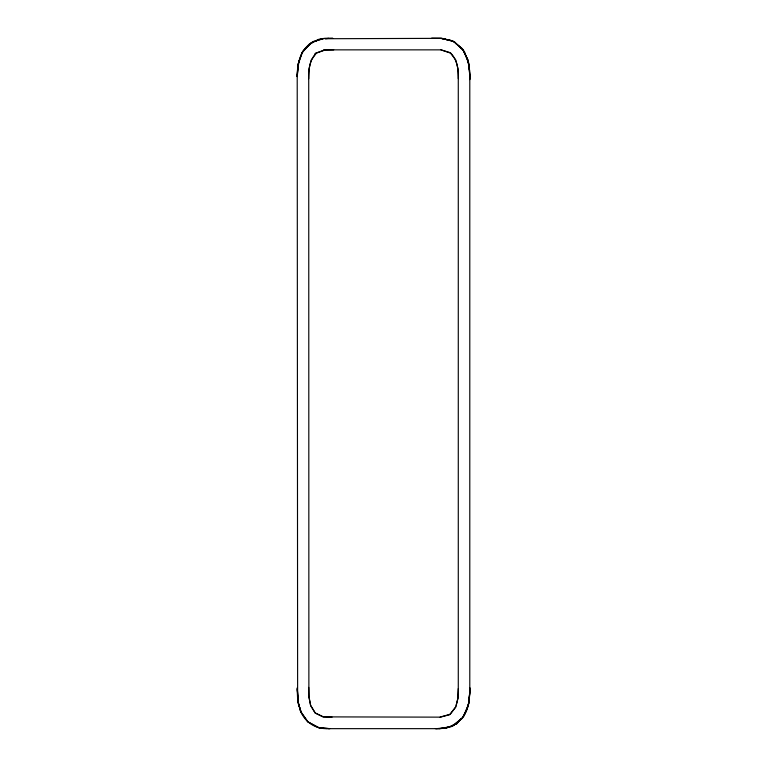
<?xml version="1.0" encoding="UTF-8"?>
<svg xmlns="http://www.w3.org/2000/svg" width="767" height="767" viewBox="0 0 767 767"><rect width="100%" height="100%" fill="white"/><g stroke="black" fill="none" stroke-linecap="round" stroke-linejoin="round"><path stroke-width="1.15" d="M469.788 687.654C469.72 697.625 469.116 708.727 462.885 716.905M469.788 688.124C469.682 697.884 469.059 708.708 463.028 716.742M308.717 78.723C308.497 69.49 309.59 59.673 316.503 52.865L324.901 49.913L333.559 49.855L441.025 49.855L450.181 52.655C457.343 59.375 458.541 69.318 458.282 78.646M458.282 688.565L457.947 697.951L456.164 705.496M297.212 76.508C297.136 63.661 300.453 47.938 313.281 42.156M297.212 76.595L298.871 61.13M297.212 75.952L298.104 64.14L302.697 51.494L312.994 41.562L324.662 38.408L332.878 38.35L323.089 38.503L311.134 42.674L301.853 52.942L297.893 65.3L297.212 76.844L297.625 699.696L300.53 711.277L307.701 721.718L318.746 727.682L329.954 728.65M469.788 691.134L468.838 703.166L463.977 716.042L453.249 725.812L440.737 728.65L326.052 728.65M316.503 52.865L311.153 60.181L308.996 69.001L308.717 78.387L308.88 696.925L310.683 705.678L315.247 713.051L322.955 716.877L440.124 717.145L449.625 714.739L455.636 707.299L457.947 698.526L458.282 688.996L458.282 78.244L457.985 68.79L455.79 60.047L450.181 52.655M455.905 706.57L450.239 714.221L440.095 717.145M302.179 52.348L309.082 44.246L318.765 39.414L322.121 39.059M460.708 719.35L456.835 723.693L446.164 728.151L435.924 728.65M461.293 718.641L456.538 723.866L452.223 725.601M315.419 41.073L318.621 39.462L321.977 39.088M448.992 726.895L445.752 728.199L435.426 728.65M316.186 53.211L325.131 49.951L333.722 49.855M439.069 728.65L450.843 726.857L462.405 718.276L468.445 705.094L469.788 692.524L469.788 75.061L469.068 67.275M325.342 38.724L440.862 38.35L452.626 40.872L454.4 42.367M325.476 38.705L328.832 38.35M332.044 717.145L323.396 716.857L315.179 712.965L310.606 705.333L308.957 696.58L308.717 687.385M329.244 728.65L318.631 727.653L308.018 721.987L300.808 711.91L297.701 700.482L297.212 689.61M452.434 40.814L441.226 38.369L431.447 38.35L442.271 38.408L454.62 41.878L464.562 51.907L468.963 64.514L469.788 76.316M441.562 38.398L452.923 41.082M440.939 49.855L450.67 53.153M454.208 42.214L462.175 48.551L463.191 50.536M455.55 43.268L460.794 47.621M457.957 45.368L463.287 49.855L468.656 62.827L468.867 65.051M464.208 52.52L467.765 59.471L469.519 69.97L469.788 79.193M462.539 49.069L467.899 60.085L469.557 70.478L469.788 79.605M301.402 712.946L298.468 704.077L297.212 687.846M300.942 711.594L298.382 703.713L297.232 688.44M314.671 54.073A17.258 17.258 0 0 1 315.966 53.057M323.406 50.047A17.258 17.258 0 0 1 325.15 49.874M326.215 728.65A27.286 27.286 0 0 1 301.297 712.696"/></g></svg>
